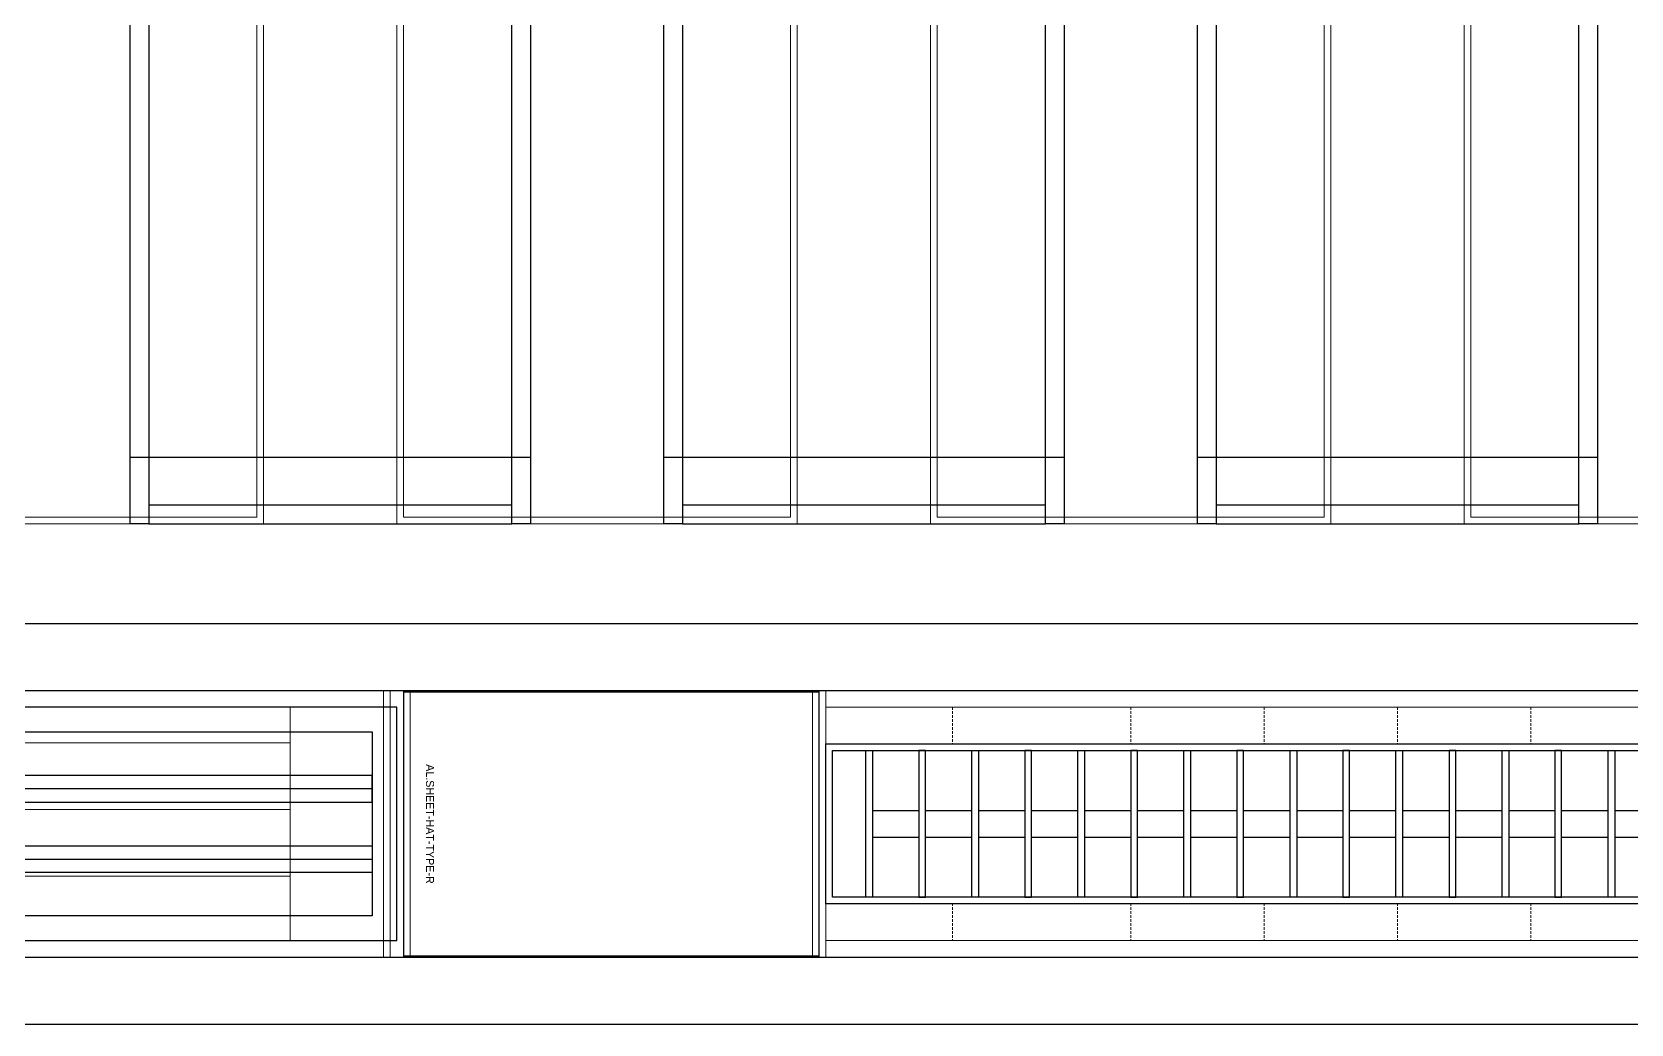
# Model space of a CAD drawing. Header units: millimetres. Extents: x 813027 to 1148939, y -931049 to -10.
# Drawn here: x 979916 to 981115, y -112135 to -111391 of the extents above; entities that cross this region are included whole.
import ezdxf
from ezdxf.enums import TextEntityAlignment as Align

# ---------------------------------------------------------------- set-up
doc = ezdxf.new("R2010")
doc.units = ezdxf.units.MM
doc.linetypes.add('DPA_Hidden 50', pattern=[3, 2, -1])
for name, color, linetype in [('000 - WIPEOUT', 250, 'Continuous'), ('001 - ASCESSORIES', 1, 'Continuous'), ('A04_TUBE SERIES', 2, 'Continuous'), ('A11_ALU.SOLID SHEET', 7, 'Continuous')]:
    doc.layers.add(name, color=color, linetype=linetype)
doc.layers.add('A-GLAZ-CURT', color=2, linetype='Continuous', lineweight=9)

# ---------------------------------------------------------------- blocks, each defined once
blk = doc.blocks.new('DPA_CP_Metal Ceiling Panel - Vertical Panel with Gap-23421632-4160 - LOWER PLATFORM LEVEL - REFLECTED CEILING GENERAL PLAN')
at = {"layer": 'A-GLAZ-CURT'}
for p, q in [((966196.3, -111761.8), (966196.3, -110786.8)), ((966196.3, -110786.8), (966496.3, -110786.8)), ((966196.3, -111761.8), (966196.3, -110786.8)), ((966196.3, -110786.8), (966496.3, -110786.8)), ((966496.3, -110786.8), (966196.3, -110786.8)), ((966196.3, -110786.8), (966196.3, -111761.8)), ((966496.3, -110786.8), (966196.3, -110786.8)), ((966196.3, -110786.8), (966196.3, -111761.8)), ((966196.3, -111761.8), (966196.3, -110786.8)), ((966196.3, -110786.8), (966496.3, -110786.8)), ((966201.3, -111756.8), (966201.3, -110791.8)), ((966201.3, -110791.8), (966491.3, -110791.8)), ((966491.3, -110791.8), (966491.3, -111756.8)), ((966496.3, -111761.8), (966496.3, -110786.8)), ((966496.3, -110786.8), (966496.3, -111761.8)), ((966496.3, -111761.8), (966496.3, -110786.8)), ((966496.3, -111761.8), (966496.3, -110786.8)), ((966496.3, -110786.8), (966496.3, -111761.8)), ((966196.3, -111761.8), (966496.3, -111761.8)), ((966496.3, -111761.8), (966196.3, -111761.8)), ((966196.3, -111761.8), (966496.3, -111761.8)), ((966196.3, -111761.8), (966496.3, -111761.8)), ((966496.3, -111761.8), (966196.3, -111761.8)), ((966201.3, -111756.8), (966491.3, -111756.8))]:
    blk.add_line(p, q, dxfattribs=at)
blk = doc.blocks.new('DPA_CP_Metal Ceiling Air Supply - Linear Diffuser Air Supply-14762131-4160 - LOWER PLATFORM LEVEL - REFLECTED CEILING GENERAL PLAN')
at = {"layer": 'A-GLAZ-CURT'}
h = blk.add_hatch(dxfattribs=at)
h.set_pattern_fill('FP_13', color=256, style=0, pattern_type=2)
h.set_pattern_definition([(180, (909396.33, -109824.28), (6e-15, 50), [])])
h.paths.add_polyline_path([(908676.3, -109874.3), (910116.3, -109874.3), (910116.3, -109699.3), (908676.3, -109699.3)])
for p, q in [((908601.3, -109649.3), (910191.3, -109649.3)), ((908601.3, -109649.3), (910191.3, -109649.3)), ((910191.3, -109649.3), (908601.3, -109649.3)), ((910191.3, -109649.3), (908601.3, -109649.3)), ((908601.3, -109649.3), (910191.3, -109649.3)), ((908606.3, -109654.3), (910186.3, -109654.3)), ((910186.3, -109654.3), (910186.3, -109919.3)), ((910191.3, -109924.3), (910191.3, -109649.3)), ((910191.3, -109649.3), (910191.3, -109924.3)), ((910191.3, -109924.3), (910191.3, -109649.3)), ((910191.3, -109924.3), (910191.3, -109649.3)), ((910191.3, -109649.3), (910191.3, -109924.3)), ((910116.3, -109699.3), (908676.3, -109699.3)), ((908676.3, -109699.3), (910116.3, -109699.3)), ((908676.3, -109699.3), (910116.3, -109699.3)), ((910116.3, -109699.3), (908676.3, -109699.3)), ((910116.3, -109874.3), (910116.3, -109699.3)), ((910116.3, -109699.3), (910116.3, -109874.3)), ((910116.3, -109699.3), (910116.3, -109874.3)), ((910116.3, -109874.3), (910116.3, -109699.3)), ((908676.3, -109874.3), (910116.3, -109874.3)), ((910116.3, -109874.3), (908676.3, -109874.3)), ((910116.3, -109874.3), (908676.3, -109874.3)), ((908676.3, -109874.3), (910116.3, -109874.3)), ((908606.3, -109919.3), (910186.3, -109919.3)), ((908601.3, -109924.3), (910191.3, -109924.3)), ((910191.3, -109924.3), (908601.3, -109924.3)), ((908601.3, -109924.3), (910191.3, -109924.3)), ((908601.3, -109924.3), (910191.3, -109924.3)), ((910191.3, -109924.3), (908601.3, -109924.3))]:
    blk.add_line(p, q, dxfattribs=at)
blk = doc.blocks.new('DPA_CP_Metal Ceiling Panel - Horizontal with Gap-20308794-4160 - LOWER PLATFORM LEVEL - REFLECTED CEILING GENERAL PLAN')
at = {"layer": 'A-GLAZ-CURT'}
for p, q in [((910201.3, -109924.3), (910201.3, -109649.3)), ((910201.3, -109649.3), (910512.8, -109649.3)), ((910201.3, -109924.3), (910201.3, -109649.3)), ((910201.3, -109649.3), (910512.8, -109649.3)), ((910512.8, -109649.3), (910201.3, -109649.3)), ((910201.3, -109649.3), (910201.3, -109924.3)), ((910512.8, -109649.3), (910201.3, -109649.3)), ((910201.3, -109649.3), (910201.3, -109924.3)), ((910201.3, -109924.3), (910201.3, -109649.3)), ((910201.3, -109649.3), (910512.8, -109649.3)), ((910206.3, -109919.3), (910206.3, -109654.3)), ((910206.3, -109654.3), (910507.8, -109654.3)), ((910507.8, -109654.3), (910507.8, -109919.3)), ((910512.8, -109924.3), (910512.8, -109649.3)), ((910512.8, -109649.3), (910512.8, -109924.3)), ((910512.8, -109924.3), (910512.8, -109649.3)), ((910512.8, -109924.3), (910512.8, -109649.3)), ((910512.8, -109649.3), (910512.8, -109924.3)), ((910206.3, -109919.3), (910507.8, -109919.3)), ((910201.3, -109924.3), (910512.8, -109924.3)), ((910512.8, -109924.3), (910201.3, -109924.3)), ((910201.3, -109924.3), (910512.8, -109924.3)), ((910201.3, -109924.3), (910512.8, -109924.3)), ((910512.8, -109924.3), (910201.3, -109924.3))]:
    blk.add_line(p, q, dxfattribs=at)
blk = doc.blocks.new('DPA_CP_Metal Ceiling Luminaire1 - Linear Luminaire 2-14739897-4160 - LOWER PLATFORM LEVEL - REFLECTED CEILING GENERAL PLAN')
at = {"layer": 'A-GLAZ-CURT'}
for p, q in [((901767.8, -114474.3), (901767.8, -114199.3)), ((901767.8, -114199.3), (903024.8, -114199.3)), ((901767.8, -114199.3), (901767.8, -114474.3)), ((903024.8, -114199.3), (901767.8, -114199.3)), ((901767.8, -114199.3), (903024.8, -114199.3)), ((901767.8, -114249.3), (901767.8, -114474.3)), ((901767.8, -114249.3), (903024.8, -114249.3)), ((901767.8, -114424.3), (903024.8, -114424.3)), ((903024.8, -114474.3), (901767.8, -114474.3)), ((903024.8, -114474.3), (901767.8, -114474.3)), ((901767.8, -114474.3), (903024.8, -114474.3))]:
    blk.add_line(p, q, dxfattribs=at)
at = {"layer": 'A-GLAZ-CURT', "linetype": 'DPA_Hidden 50'}
for p, q in [((901862.8, -114249.3), (901862.8, -114424.3)), ((901996.3, -114249.3), (901996.3, -114424.3)), ((902096.3, -114249.3), (902096.3, -114424.3)), ((902196.3, -114249.3), (902196.3, -114424.3)), ((902296.3, -114249.3), (902296.3, -114424.3))]:
    blk.add_line(p, q, dxfattribs=at)
blk = doc.blocks.new('C-2-PP21-AR-4160-01-B_20250829-084021_EXCL')
at = {"layer": 'A-GLAZ-CURT'}
for name, p in [('DPA_CP_Metal Ceiling Panel - Vertical Panel with Gap-23421632-4160 - LOWER PLATFORM LEVEL - REFLECTED CEILING GENERAL PLAN', (-1033496.3, 105341.8)), ('DPA_CP_Metal Ceiling Panel - Vertical Panel with Gap-23421632-4160 - LOWER PLATFORM LEVEL - REFLECTED CEILING GENERAL PLAN', (-1033096.3, 105341.8)), ('DPA_CP_Metal Ceiling Panel - Vertical Panel with Gap-23421632-4160 - LOWER PLATFORM LEVEL - REFLECTED CEILING GENERAL PLAN', (-1032696.3, 105341.8)), ('DPA_CP_Metal Ceiling Panel - Vertical Panel with Gap-23421632-4160 - LOWER PLATFORM LEVEL - REFLECTED CEILING GENERAL PLAN', (-1032296.3, 105341.8)), ('DPA_CP_Metal Ceiling Air Supply - Linear Diffuser Air Supply-14762131-4160 - LOWER PLATFORM LEVEL - REFLECTED CEILING GENERAL PLAN', (-977096.3, 103141.8)), ('DPA_CP_Metal Ceiling Panel - Horizontal with Gap-20308794-4160 - LOWER PLATFORM LEVEL - REFLECTED CEILING GENERAL PLAN', (-977096.3, 103141.8)), ('DPA_CP_Metal Ceiling Luminaire1 - Linear Luminaire 2-14739897-4160 - LOWER PLATFORM LEVEL - REFLECTED CEILING GENERAL PLAN', (-968346.3, 107691.8))]:
    blk.add_blockref(name, p, dxfattribs=at)
blk = doc.blocks.new('*U485')
at = {"color": 1}
blk.add_wipeout([(628.5, -60), (-628.5, -60), (-628.5, 60), (628.5, 60)], dxfattribs=at).dxf.layer = '000 - WIPEOUT'
at = {"layer": '001 - ASCESSORIES', "color": 0}
blk.add_lwpolyline([(628.5, -60), (-628.5, -60), (-628.5, 60), (628.5, 60)], close=True, dxfattribs=at)
at = {"layer": '001 - ASCESSORIES'}
for points in [[(623.5, -55), (-623.5, -55), (-623.5, 55), (623.5, 55)], [(-593.5, -55), (-598.5, -55), (-598.5, 55), (-593.5, 55)], [(-558.8, -55), (-553.8, -55), (-553.8, 55), (-558.8, 55)], [(-514, -55), (-519, -55), (-519, 55), (-514, 55)], [(-479.3, -55), (-474.3, -55), (-474.3, 55), (-479.3, 55)], [(-434.6, -55), (-439.6, -55), (-439.6, 55), (-434.6, 55)], [(-399.8, -55), (-394.8, -55), (-394.8, 55), (-399.8, 55)], [(-355.1, -55), (-360.1, -55), (-360.1, 55), (-355.1, 55)], [(-320.4, -55), (-315.4, -55), (-315.4, 55), (-320.4, 55)], [(-275.6, -55), (-280.6, -55), (-280.6, 55), (-275.6, 55)], [(-240.9, -55), (-235.9, -55), (-235.9, 55), (-240.9, 55)], [(-196.2, -55), (-201.2, -55), (-201.2, 55), (-196.2, 55)], [(-161.4, -55), (-156.4, -55), (-156.4, 55), (-161.4, 55)], [(-116.7, -55), (-121.7, -55), (-121.7, 55), (-116.7, 55)], [(-82, -55), (-77, -55), (-77, 55), (-82, 55)], [(-37.2, -55), (-42.2, -55), (-42.2, 55), (-37.2, 55)]]:
    blk.add_lwpolyline(points, close=True, dxfattribs=at)
for points in [[(-593.5, 10), (-558.8, 10)], [(-553.8, 10), (-519, 10)], [(-514, 10), (-479.3, 10)], [(-474.3, 10), (-439.6, 10)], [(-434.6, 10), (-399.8, 10)], [(-394.8, 10), (-360.1, 10)], [(-355.1, 10), (-320.4, 10)], [(-315.4, 10), (-280.6, 10)], [(-275.6, 10), (-240.9, 10)], [(-235.9, 10), (-201.2, 10)], [(-196.2, 10), (-161.4, 10)], [(-156.4, 10), (-121.7, 10)], [(-116.7, 10), (-82, 10)], [(-77, 10), (-42.2, 10)], [(-37.2, 10), (-2.5, 10)], [(-593.5, -10), (-558.8, -10)], [(-553.8, -10), (-519, -10)], [(-514, -10), (-479.3, -10)], [(-474.3, -10), (-439.6, -10)], [(-434.6, -10), (-399.8, -10)], [(-394.8, -10), (-360.1, -10)], [(-355.1, -10), (-320.4, -10)], [(-315.4, -10), (-280.6, -10)], [(-275.6, -10), (-240.9, -10)], [(-235.9, -10), (-201.2, -10)], [(-196.2, -10), (-161.4, -10)], [(-156.4, -10), (-121.7, -10)], [(-116.7, -10), (-82, -10)], [(-77, -10), (-42.2, -10)], [(-37.2, -10), (-2.5, -10)]]:
    blk.add_lwpolyline(points, dxfattribs=at)
blk = doc.blocks.new('*U488')
at = {"layer": 'A11_ALU.SOLID SHEET', "color": 0}
blk.add_lwpolyline([(311.5, -98.8), (311.5, 98.8), (0, 98.8), (0, -98.8)], close=True, dxfattribs=at)
at = {"layer": 'Defpoints', "color": 250}
blk.add_point((0, 0), dxfattribs=at)
blk.add_text('AL.SHEET-HAT-TYPE-R', height=6, rotation=270, dxfattribs=at).set_placement((15, 0), align=Align.BOTTOM_CENTER)
blk = doc.blocks.new('*U484')
at = {"layer": '001 - ASCESSORIES', "color": 0, "linetype": 'ByBlock'}
blk.add_lwpolyline([(800, 87.5), (-800, 87.5), (-800, -87.5), (800, -87.5)], close=True, dxfattribs=at)
at = {"layer": '001 - ASCESSORIES', "linetype": 'ByBlock'}
for points in [[(-781.5, 69), (781.5, 69), (781.5, -69), (-781.5, -69)], [(781.5, 36.3), (-781.5, 36.3), (-781.5, 16.3), (781.5, 16.3)], [(-781.5, -16.3), (781.5, -16.3), (781.5, -36.3), (-781.5, -36.3)]]:
    blk.add_lwpolyline(points, close=True, dxfattribs=at)
for points in [[(781.5, 26.3), (-781.5, 26.3)], [(-781.5, -26.3), (781.5, -26.3)]]:
    blk.add_lwpolyline(points, dxfattribs=at)
blk = doc.blocks.new('*U492')
blk.add_attdef('EXTR.OVL-LENGTH_', (-25, -59.1), '', height=5)
blk.add_wipeout([(-25, 0), (25, 0), (25, 134900), (-25, 134900)]).dxf.layer = '000 - WIPEOUT'
at = {"layer": 'A04_TUBE SERIES', "color": 0}
blk.add_lwpolyline([(-25, 0), (25, 0), (25, 134900), (-25, 134900)], close=True, dxfattribs=at)
blk = doc.blocks.new('*U565')
for p, q in [((-425.3, -2350), (-425.3, -2050)), ((-425.3, -2750), (-425.3, -2450)), ((-425.3, -3150), (-425.3, -2850))]:
    blk.add_line(p, q)
at = {"layer": 'A11_ALU.SOLID SHEET', "color": 0}
for points in [[(-475, -2050), (475, -2050), (475, -2064), (-475, -2064)], [(-475, -2336), (-461, -2336), (-461, -2064), (-475, -2064)], [(-475, -2336), (475, -2336), (475, -2350), (-475, -2350)], [(-475, -2450), (475, -2450), (475, -2464), (-475, -2464)], [(-475, -2736), (-461, -2736), (-461, -2464), (-475, -2464)], [(-475, -2736), (475, -2736), (475, -2750), (-475, -2750)], [(-475, -2850), (475, -2850), (475, -2864), (-475, -2864)], [(-475, -3136), (-461, -3136), (-461, -2864), (-475, -2864)], [(-475, -3136), (475, -3136), (475, -3150), (-475, -3150)]]:
    blk.add_lwpolyline(points, close=True, dxfattribs=at)
blk = doc.blocks.new('C-2-PP21-AR-4160-01-B_20250829-084416_NEWCL')
at = {"rotation": 90}
blk.add_blockref('*U565', (-69150, -5945), dxfattribs=at)
for name, p in [('*U484', (-67700, -6645)), ('*U485', (-65950, -6645))]:
    blk.add_blockref(name, p)
blk.add_blockref('*U488', (-66895, -6645))
at = {"rotation": 270}
for p in [(-154400, -6520), (-154400, -6770)]:
    blk.add_blockref('*U492', p, dxfattribs=at)

msp = doc.modelspace()

# ---------------------------------------------------------------- block references
msp.add_blockref('C-2-PP21-AR-4160-01-B_20250829-084021_EXCL', (1047090, -105340))

# ---------------------------------------------------------------- next in the draw order: block references
msp.add_blockref('C-2-PP21-AR-4160-01-B_20250829-084416_NEWCL', (1047090, -105340))

doc.saveas('drawing.dxf')
